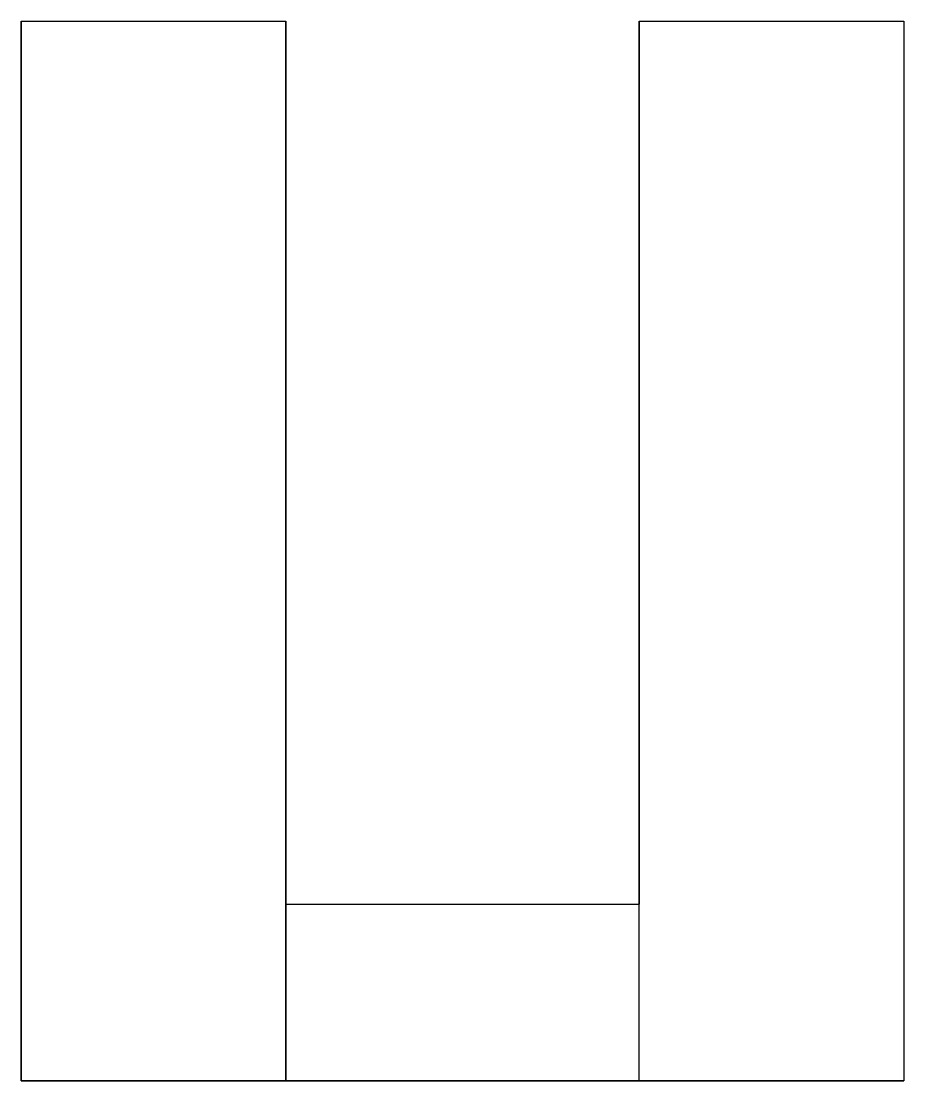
# Model space of a CAD drawing. Extents: x 0 to 10, y 0 to 12.
import ezdxf

# ---------------------------------------------------------------- set-up
doc = ezdxf.new("R2010")
doc.units = 0
doc.layers.get('0').update_dxf_attribs({"linetype": 'CONTINUOUS'})

# ---------------------------------------------------------------- blocks, each defined once
blk = doc.blocks.new('*U5')
at = {"color": 7}
for p, q in [((0, 12, 10), (12, 12, 10)), ((0, 12, 7), (0, 12, 10)), ((0, 12), (0, 12, 3)), ((0, 12, 10), (0, 0, 10)), ((0, 12), (0, 0)), ((12, 12), (0, 12)), ((0, 0, 7), (0, 12, 7)), ((0, 12, 7), (12, 12, 7)), ((0, 12, 3), (0, 0, 3)), ((12, 12, 3), (0, 12, 3)), ((12, 12, 7), (12, 12, 10)), ((12, 12), (12, 12, 3)), ((12, 12, 10), (12, 0, 10)), ((12, 0), (12, 12)), ((12, 12, 7), (12, 2, 7)), ((12, 2, 3), (12, 12, 3)), ((12, 2, 3), (12, 2, 7)), ((0, 0, 7), (0, 0, 10)), ((0, 0), (0, 0, 3)), ((0, 0, 10), (12, 0, 10)), ((0, 0), (12, 0)), ((10, 0, 7), (0, 0, 7)), ((0, 0, 3), (10, 0, 3)), ((10, 0, 3), (10, 0, 7)), ((12, 0, 10), (12, 0))]:
    blk.add_line(p, q, dxfattribs=at)
for centre in [(4, 8, 3), (4, 8, 7)]:
    blk.add_arc(centre, 10, 306.8699, 323.1301, dxfattribs=at)

msp = doc.modelspace()

# ---------------------------------------------------------------- block references
at = {"extrusion": (1, 0, 1e-16), "rotation": 270}
msp.add_blockref('*U5', (0, 0), dxfattribs=at)

doc.saveas('drawing.dxf')
